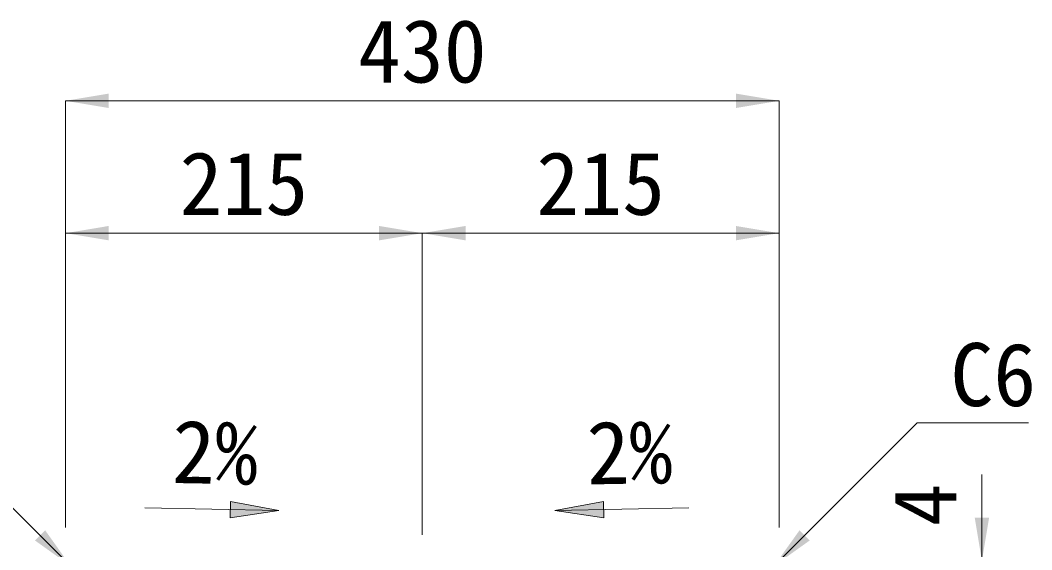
# Model space of a CAD drawing. Units: millimetres at full size, sheet at 1:40. Extents: x 69750 to 116230, y -28801 to 513.
# Drawn here: x 87340 to 87950, y -20037 to -19718 of the extents above; entities that cross this region are included whole.
import ezdxf
from ezdxf.enums import TextEntityAlignment as Align

# ---------------------------------------------------------------- set-up
doc = ezdxf.new("R2010")
doc.units = ezdxf.units.MM
doc.header["$LTSCALE"] = 40
doc.layers.add('寸法線', color=7, linetype='Continuous', lineweight=9)
doc.layers.add('引出線', color=4, linetype='Continuous', lineweight=9)
doc.styles.add('ＭＳ ゴシック', font='')
doc.styles.get('ＭＳ ゴシック').set_extended_font_data('MS Gothic')

# ---------------------------------------------------------------- blocks, each defined once
blk = doc.blocks.new('filled_arrow')
at = {"color": 0, "linetype": 'Continuous', "lineweight": -2}
blk.add_solid([(7.5, 1.25), (0, 0), (7.5, -1.25)], dxfattribs=at)

msp = doc.modelspace()

# ---------------------------------------------------------------- hatches: boundary and pattern name
at = {"layer": '引出線'}
for points in [[(87466.66, -20007.47), (87466.47, -20017.21), (87495.81, -20012.92)], [(87691.42, -20007.47), (87691.62, -20017.21), (87662.28, -20012.92)]]:
    msp.add_hatch(color=256, dxfattribs=at).paths.add_polyline_path(points)

# ---------------------------------------------------------------- linework, layer by layer
at = {"layer": '寸法線'}
for p, q in [((87367.32, -19766.1), (87797.33, -19766.1)), ((87367.32, -20023.19), (87367.32, -19766.1)), ((87797.33, -20023.19), (87797.33, -19766.1)), ((87367.33, -19845.82), (87582.33, -19845.82)), ((87367.33, -20023.19), (87367.33, -19845.82)), ((87582.33, -20027.49), (87582.33, -19845.82)), ((87582.33, -19845.82), (87797.33, -19845.82)), ((87582.33, -20027.49), (87582.33, -19845.82)), ((87797.33, -20023.19), (87797.33, -19845.82)), ((87919.56, -20099.49), (87919.56, -19991.19))]:
    msp.add_line(p, q, dxfattribs=at)
at = {"layer": '引出線', "lineweight": 13}
for p, q in [((87415.07, -20011.31), (87495.81, -20012.92)), ((87743.01, -20011.31), (87662.27, -20012.92))]:
    msp.add_line(p, q, dxfattribs=at)
at = {"layer": '引出線'}
for points in [[(87370.33, -20046.25), (87278.83, -19954.76), (87211.72, -19954.76)], [(87794.33, -20046.25), (87880.57, -19960.01), (87947.68, -19960.01)]]:
    msp.add_lwpolyline(points, dxfattribs=at)
at = {"layer": '引出線', "lineweight": 13}
for points in [[(87466.66, -20007.47), (87466.47, -20017.21), (87495.81, -20012.92)], [(87691.42, -20007.47), (87691.62, -20017.21), (87662.28, -20012.92)]]:
    msp.add_lwpolyline(points, close=True, dxfattribs=at)

# ---------------------------------------------------------------- block references
at = {"layer": '寸法線', "xscale": 3.47, "yscale": 3.47}
for p in [(87367.32, -19766.1), (87367.33, -19845.82), (87582.33, -19845.82)]:
    msp.add_blockref('filled_arrow', p, dxfattribs=at)
for p, rotation in [((87797.33, -19766.1), 180), ((87582.33, -19845.82), 180), ((87797.33, -19845.82), 180), ((87919.56, -20043.19), 90)]:
    msp.add_blockref('filled_arrow', p, dxfattribs=dict(at, rotation=rotation))
at = {"layer": '引出線', "xscale": 3.47, "yscale": 3.47}
for p, rotation in [((87370.33, -20046.25), 135), ((87794.33, -20046.25), 45)]:
    msp.add_blockref('filled_arrow', p, dxfattribs=dict(at, rotation=rotation))

# ---------------------------------------------------------------- texts
at = {"layer": '寸法線', "style": 'ＭＳ ゴシック'}
for s, p in [('430', (87582.33, -19736.1)), ('215', (87474.83, -19815.82)), ('215', (87689.83, -19815.82))]:
    msp.add_text(s, height=37.98, dxfattribs=at).set_placement(p, align=Align.MIDDLE_CENTER)
msp.add_text('4', height=37.98, rotation=90, dxfattribs=at).set_placement((87885.21, -20009.52), align=Align.MIDDLE_CENTER)
at = {"layer": '引出線', "style": 'ＭＳ ゴシック'}
msp.add_text('C6', height=37.98, dxfattribs=at).set_placement((87900.57, -19912.01), align=Align.TOP_LEFT)
for rotation, p in [(359, (87457.45, -19977.75)), (1, (87707.2, -19977.75))]:
    msp.add_text('2%', height=37.98, rotation=rotation, dxfattribs=at).set_placement(p, align=Align.MIDDLE_CENTER)

doc.saveas('drawing.dxf')
